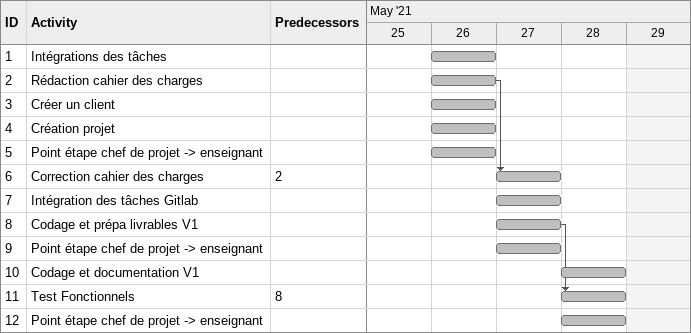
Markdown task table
| ID | Task | Start | Finish | Predecessors |
|---|---|---|---|---|
| 1 | Intégrations des tâches | 2021-05-26 | 2021-05-26 |  |
| 2 | Rédaction cahier des charges | 2021-05-26 | 2021-05-26 |  |
| 3 | Créer un client | 2021-05-26 | 2021-05-26 |  |
| 4 | Création projet | 2021-05-26 | 2021-05-26 |  |
| 5 | Point étape chef de projet -> enseignant | 2021-05-26 | 2021-05-26 |  |
| 6 | Correction cahier des charges | 2021-05-27 | 2021-05-27 | 2 |
| 7 | Intégration des tâches Gitlab | 2021-05-27 | 2021-05-27 |  |
| 8 | Codage et prépa livrables V1 | 2021-05-27 | 2021-05-27 |  |
| 9 | Point étape chef de projet -> enseignant | 2021-05-27 | 2021-05-27 |  |
| 10 | Codage et documentation V1 | 2021-05-28 | 2021-05-28 |  |
| 11 | Test Fonctionnels | 2021-05-28 | 2021-05-28 | 8 |
| 12 | Point étape chef de projet -> enseignant | 2021-05-28 | 2021-05-28 |  |
